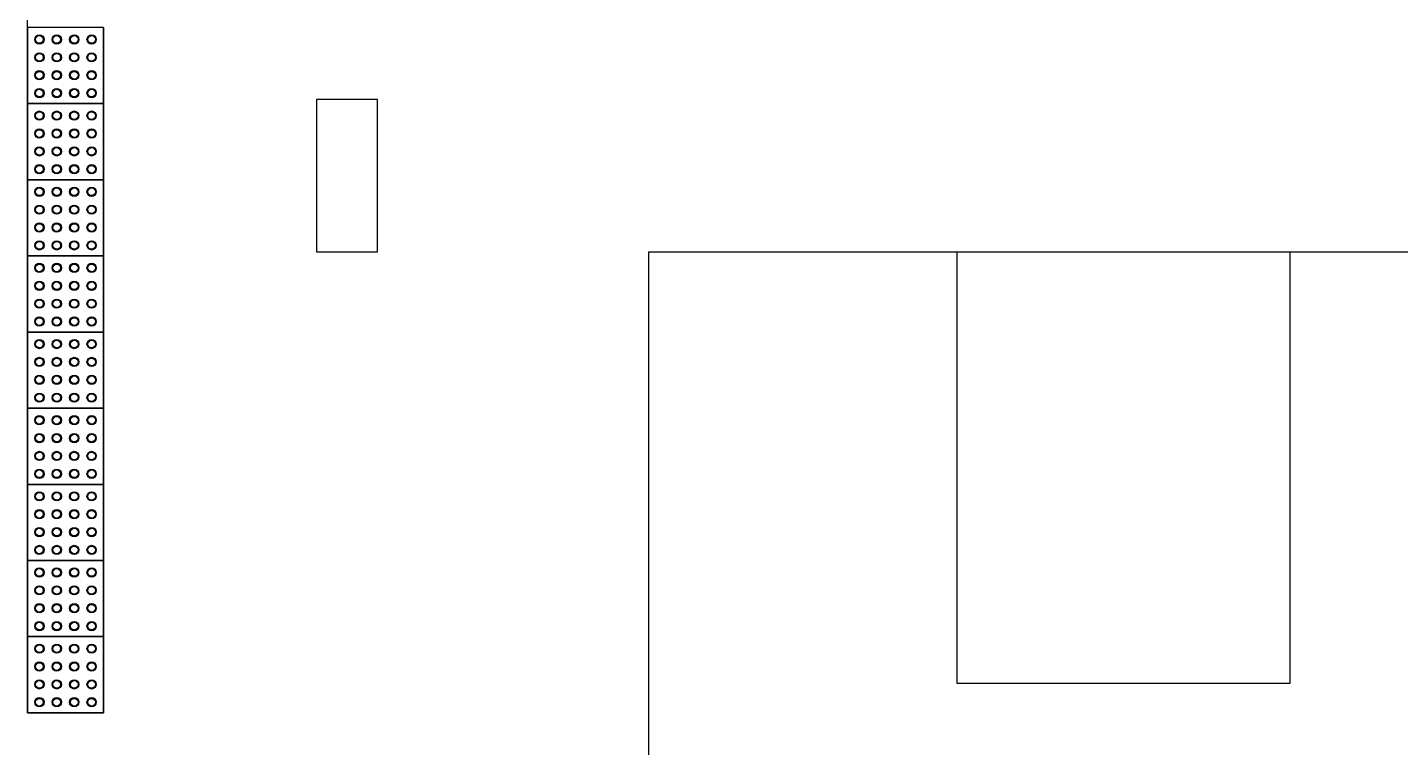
# Model space of a CAD drawing. Header units: metres. Extents: x 341 to 459, y 1341 to 1425.
# Drawn here: x 409.028 to 413.54, y 1371.717 to 1374.081 of the extents above; entities that cross this region are included whole.
import ezdxf

# ---------------------------------------------------------------- set-up
doc = ezdxf.new("R2010")
doc.units = ezdxf.units.M
for name, color, linetype in [('BASE DE CONCRETO', 251, 'Continuous'), ('Itens de detalhe', 7, 'Continuous'), ('Notas de texto-1', 7, 'Continuous')]:
    doc.layers.add(name, color=color, linetype=linetype)

# ---------------------------------------------------------------- blocks, each defined once
blk = doc.blocks.new('piso tatil')
at = {"layer": 'Itens de detalhe', "color": 252, "true_color": 0x939598}
for p, q in [((-102.7862, 24.4471), (-102.7862, 24.6971)), ((-102.7862, 24.4471), (-102.7862, 24.1971)), ((-102.7862, 24.1971), (-102.7862, 24.4471)), ((-102.5362, 24.4471), (-102.7862, 24.4471)), ((-102.5362, 24.1971), (-102.5362, 24.4471)), ((-102.5362, 24.4471), (-102.5362, 24.1971)), ((-102.7862, 24.1971), (-102.7862, 23.9471)), ((-102.7862, 23.9471), (-102.7862, 24.1971)), ((-102.7862, 24.1971), (-102.5362, 24.1971)), ((-102.5362, 24.1971), (-102.7862, 24.1971)), ((-102.5362, 23.9471), (-102.5362, 24.1971)), ((-102.5362, 24.1971), (-102.5362, 23.9471)), ((-102.7862, 23.9471), (-102.7862, 23.6971)), ((-102.7862, 23.6971), (-102.7862, 23.9471)), ((-102.7862, 23.9471), (-102.5362, 23.9471)), ((-102.5362, 23.9471), (-102.7862, 23.9471)), ((-102.5362, 23.6971), (-102.5362, 23.9471)), ((-102.5362, 23.9471), (-102.5362, 23.6971)), ((-102.7862, 23.6971), (-102.7862, 23.4471)), ((-102.7862, 23.4471), (-102.7862, 23.6971)), ((-102.7862, 23.6971), (-102.5362, 23.6971)), ((-102.5362, 23.6971), (-102.7862, 23.6971)), ((-102.5362, 23.4471), (-102.5362, 23.6971)), ((-102.5362, 23.6971), (-102.5362, 23.4471)), ((-102.7862, 23.4471), (-102.7862, 23.1971)), ((-102.7862, 23.1971), (-102.7862, 23.4471)), ((-102.7862, 23.4471), (-102.5362, 23.4471)), ((-102.5362, 23.4471), (-102.7862, 23.4471)), ((-102.5362, 23.1971), (-102.5362, 23.4471)), ((-102.5362, 23.4471), (-102.5362, 23.1971)), ((-102.7862, 23.1971), (-102.7862, 22.9471)), ((-102.7862, 22.9471), (-102.7862, 23.1971)), ((-102.7862, 23.1971), (-102.5362, 23.1971)), ((-102.5362, 23.1971), (-102.7862, 23.1971)), ((-102.5362, 22.9471), (-102.5362, 23.1971)), ((-102.5362, 23.1971), (-102.5362, 22.9471)), ((-102.7862, 22.9471), (-102.7862, 22.6971)), ((-102.7862, 22.6971), (-102.7862, 22.9471)), ((-102.7862, 22.9471), (-102.5362, 22.9471)), ((-102.5362, 22.9471), (-102.7862, 22.9471)), ((-102.5362, 22.6971), (-102.5362, 22.9471)), ((-102.5362, 22.9471), (-102.5362, 22.6971)), ((-102.7862, 22.6971), (-102.7862, 22.4471)), ((-102.7862, 22.4471), (-102.7862, 22.6971)), ((-102.7862, 22.6971), (-102.5362, 22.6971)), ((-102.5362, 22.6971), (-102.7862, 22.6971)), ((-102.5362, 22.4471), (-102.5362, 22.6971)), ((-102.5362, 22.6971), (-102.5362, 22.4471)), ((-102.7862, 22.4471), (-102.7862, 22.1971)), ((-102.7862, 22.1971), (-102.7862, 22.4471)), ((-102.7862, 22.4471), (-102.5362, 22.4471)), ((-102.5362, 22.4471), (-102.7862, 22.4471)), ((-102.5362, 22.1971), (-102.5362, 22.4471)), ((-102.5362, 22.4471), (-102.5362, 22.1971)), ((-102.7862, 22.1971), (-102.5362, 22.1971)), ((-102.5362, 22.1971), (-102.7862, 22.1971))]:
    blk.add_line(p, q, dxfattribs=at)
for centre, radius in [((-102.7469, 24.4077), 0.0152), ((-102.7469, 24.4077), 0.0126), ((-102.6899, 24.4077), 0.0152), ((-102.6899, 24.4077), 0.0126), ((-102.6324, 24.4077), 0.0152), ((-102.6324, 24.4077), 0.0126), ((-102.5754, 24.4077), 0.0152), ((-102.5754, 24.4077), 0.0126), ((-102.7469, 24.349), 0.0152), ((-102.7469, 24.349), 0.0126), ((-102.6899, 24.349), 0.0152), ((-102.6899, 24.349), 0.0126), ((-102.6324, 24.349), 0.0152), ((-102.6324, 24.349), 0.0126), ((-102.5754, 24.349), 0.0152), ((-102.5754, 24.349), 0.0126), ((-102.7469, 24.2903), 0.0152), ((-102.7469, 24.2903), 0.0126), ((-102.6899, 24.2903), 0.0152), ((-102.6899, 24.2903), 0.0126), ((-102.6324, 24.2903), 0.0152), ((-102.6324, 24.2903), 0.0126), ((-102.5754, 24.2903), 0.0152), ((-102.5754, 24.2903), 0.0126), ((-102.7469, 24.2317), 0.0152), ((-102.7469, 24.2317), 0.0126), ((-102.6899, 24.2317), 0.0152), ((-102.6899, 24.2317), 0.0126), ((-102.6324, 24.2317), 0.0152), ((-102.6324, 24.2317), 0.0126), ((-102.5754, 24.2317), 0.0152), ((-102.5754, 24.2317), 0.0126), ((-102.7469, 24.1577), 0.0152), ((-102.7469, 24.1577), 0.0126), ((-102.6899, 24.1577), 0.0152), ((-102.6899, 24.1577), 0.0126), ((-102.6324, 24.1577), 0.0152), ((-102.6324, 24.1577), 0.0126), ((-102.5754, 24.1577), 0.0152), ((-102.5754, 24.1577), 0.0126), ((-102.7469, 24.099), 0.0152), ((-102.7469, 24.099), 0.0126), ((-102.6899, 24.099), 0.0152), ((-102.6899, 24.099), 0.0126), ((-102.6324, 24.099), 0.0152), ((-102.6324, 24.099), 0.0126), ((-102.5754, 24.099), 0.0152), ((-102.5754, 24.099), 0.0126), ((-102.7469, 24.0403), 0.0152), ((-102.7469, 24.0403), 0.0126), ((-102.6899, 24.0403), 0.0152), ((-102.6899, 24.0403), 0.0126), ((-102.6324, 24.0403), 0.0152), ((-102.6324, 24.0403), 0.0126), ((-102.5754, 24.0403), 0.0152), ((-102.5754, 24.0403), 0.0126), ((-102.7469, 23.9817), 0.0152), ((-102.7469, 23.9817), 0.0126), ((-102.6899, 23.9817), 0.0152), ((-102.6899, 23.9817), 0.0126), ((-102.6324, 23.9817), 0.0152), ((-102.6324, 23.9817), 0.0126), ((-102.5754, 23.9817), 0.0152), ((-102.5754, 23.9817), 0.0126), ((-102.7469, 23.9077), 0.0152), ((-102.7469, 23.9077), 0.0126), ((-102.6899, 23.9077), 0.0152), ((-102.6899, 23.9077), 0.0126), ((-102.6324, 23.9077), 0.0152), ((-102.6324, 23.9077), 0.0126), ((-102.5754, 23.9077), 0.0152), ((-102.5754, 23.9077), 0.0126), ((-102.7469, 23.849), 0.0152), ((-102.7469, 23.849), 0.0126), ((-102.6899, 23.849), 0.0152), ((-102.6899, 23.849), 0.0126), ((-102.6324, 23.849), 0.0152), ((-102.6324, 23.849), 0.0126), ((-102.5754, 23.849), 0.0152), ((-102.5754, 23.849), 0.0126), ((-102.7469, 23.7903), 0.0152), ((-102.7469, 23.7903), 0.0126), ((-102.6899, 23.7903), 0.0152), ((-102.6899, 23.7903), 0.0126), ((-102.6324, 23.7903), 0.0152), ((-102.6324, 23.7903), 0.0126), ((-102.5754, 23.7903), 0.0152), ((-102.5754, 23.7903), 0.0126), ((-102.7469, 23.7317), 0.0152), ((-102.7469, 23.7317), 0.0126), ((-102.6899, 23.7317), 0.0152), ((-102.6899, 23.7317), 0.0126), ((-102.6324, 23.7317), 0.0152), ((-102.6324, 23.7317), 0.0126), ((-102.5754, 23.7317), 0.0152), ((-102.5754, 23.7317), 0.0126), ((-102.7469, 23.6577), 0.0152), ((-102.7469, 23.6577), 0.0126), ((-102.6899, 23.6577), 0.0152), ((-102.6899, 23.6577), 0.0126), ((-102.6324, 23.6577), 0.0152), ((-102.6324, 23.6577), 0.0126), ((-102.5754, 23.6577), 0.0152), ((-102.5754, 23.6577), 0.0126), ((-102.7469, 23.599), 0.0152), ((-102.7469, 23.599), 0.0126), ((-102.6899, 23.599), 0.0152), ((-102.6899, 23.599), 0.0126), ((-102.6324, 23.599), 0.0152), ((-102.6324, 23.599), 0.0126), ((-102.5754, 23.599), 0.0152), ((-102.5754, 23.599), 0.0126), ((-102.7469, 23.5403), 0.0152), ((-102.7469, 23.5403), 0.0126), ((-102.6899, 23.5403), 0.0152), ((-102.6899, 23.5403), 0.0126), ((-102.6324, 23.5403), 0.0152), ((-102.6324, 23.5403), 0.0126), ((-102.5754, 23.5403), 0.0152), ((-102.5754, 23.5403), 0.0126), ((-102.7469, 23.4817), 0.0152), ((-102.7469, 23.4817), 0.0126), ((-102.6899, 23.4817), 0.0152), ((-102.6899, 23.4817), 0.0126), ((-102.6324, 23.4817), 0.0152), ((-102.6324, 23.4817), 0.0126), ((-102.5754, 23.4817), 0.0152), ((-102.5754, 23.4817), 0.0126), ((-102.7469, 23.4077), 0.0152), ((-102.7469, 23.4077), 0.0126), ((-102.6899, 23.4077), 0.0152), ((-102.6899, 23.4077), 0.0126), ((-102.6324, 23.4077), 0.0152), ((-102.6324, 23.4077), 0.0126), ((-102.5754, 23.4077), 0.0152), ((-102.5754, 23.4077), 0.0126), ((-102.7469, 23.349), 0.0152), ((-102.7469, 23.349), 0.0126), ((-102.6899, 23.349), 0.0152), ((-102.6899, 23.349), 0.0126), ((-102.6324, 23.349), 0.0152), ((-102.6324, 23.349), 0.0126), ((-102.5754, 23.349), 0.0152), ((-102.5754, 23.349), 0.0126), ((-102.7469, 23.2903), 0.0152), ((-102.7469, 23.2903), 0.0126), ((-102.6899, 23.2903), 0.0152), ((-102.6899, 23.2903), 0.0126), ((-102.6324, 23.2903), 0.0152), ((-102.6324, 23.2903), 0.0126), ((-102.5754, 23.2903), 0.0152), ((-102.5754, 23.2903), 0.0126), ((-102.7469, 23.2317), 0.0152), ((-102.7469, 23.2317), 0.0126), ((-102.6899, 23.2317), 0.0152), ((-102.6899, 23.2317), 0.0126), ((-102.6324, 23.2317), 0.0152), ((-102.6324, 23.2317), 0.0126), ((-102.5754, 23.2317), 0.0152), ((-102.5754, 23.2317), 0.0126), ((-102.7469, 23.1577), 0.0152), ((-102.7469, 23.1577), 0.0126), ((-102.6899, 23.1577), 0.0152), ((-102.6899, 23.1577), 0.0126), ((-102.6324, 23.1577), 0.0152), ((-102.6324, 23.1577), 0.0126), ((-102.5754, 23.1577), 0.0152), ((-102.5754, 23.1577), 0.0126), ((-102.7469, 23.099), 0.0152), ((-102.7469, 23.099), 0.0126), ((-102.6899, 23.099), 0.0152), ((-102.6899, 23.099), 0.0126), ((-102.6324, 23.099), 0.0152), ((-102.6324, 23.099), 0.0126), ((-102.5754, 23.099), 0.0152), ((-102.5754, 23.099), 0.0126), ((-102.7469, 23.0403), 0.0152), ((-102.7469, 23.0403), 0.0126), ((-102.6899, 23.0403), 0.0152), ((-102.6899, 23.0403), 0.0126), ((-102.6324, 23.0403), 0.0152), ((-102.6324, 23.0403), 0.0126), ((-102.5754, 23.0403), 0.0152), ((-102.5754, 23.0403), 0.0126), ((-102.7469, 22.9817), 0.0152), ((-102.7469, 22.9817), 0.0126), ((-102.6899, 22.9817), 0.0152), ((-102.6899, 22.9817), 0.0126), ((-102.6324, 22.9817), 0.0152), ((-102.6324, 22.9817), 0.0126), ((-102.5754, 22.9817), 0.0152), ((-102.5754, 22.9817), 0.0126), ((-102.7469, 22.9077), 0.0152), ((-102.6899, 22.9077), 0.0152), ((-102.6324, 22.9077), 0.0152), ((-102.5754, 22.9077), 0.0152), ((-102.7469, 22.9077), 0.0126), ((-102.6899, 22.9077), 0.0126), ((-102.6324, 22.9077), 0.0126), ((-102.5754, 22.9077), 0.0126), ((-102.7469, 22.849), 0.0152), ((-102.7469, 22.849), 0.0126), ((-102.6899, 22.849), 0.0152), ((-102.6899, 22.849), 0.0126), ((-102.6324, 22.849), 0.0152), ((-102.6324, 22.849), 0.0126), ((-102.5754, 22.849), 0.0152), ((-102.5754, 22.849), 0.0126), ((-102.7469, 22.7903), 0.0152), ((-102.7469, 22.7903), 0.0126), ((-102.6899, 22.7903), 0.0152), ((-102.6899, 22.7903), 0.0126), ((-102.6324, 22.7903), 0.0152), ((-102.6324, 22.7903), 0.0126), ((-102.5754, 22.7903), 0.0152), ((-102.5754, 22.7903), 0.0126), ((-102.7469, 22.7317), 0.0152), ((-102.7469, 22.7317), 0.0126), ((-102.6899, 22.7317), 0.0152), ((-102.6899, 22.7317), 0.0126), ((-102.6324, 22.7317), 0.0152), ((-102.6324, 22.7317), 0.0126), ((-102.5754, 22.7317), 0.0152), ((-102.5754, 22.7317), 0.0126), ((-102.7469, 22.6577), 0.0152), ((-102.7469, 22.6577), 0.0126), ((-102.6899, 22.6577), 0.0152), ((-102.6899, 22.6577), 0.0126), ((-102.6324, 22.6577), 0.0152), ((-102.6324, 22.6577), 0.0126), ((-102.5754, 22.6577), 0.0152), ((-102.5754, 22.6577), 0.0126), ((-102.7469, 22.599), 0.0152), ((-102.7469, 22.599), 0.0126), ((-102.6899, 22.599), 0.0152), ((-102.6899, 22.599), 0.0126), ((-102.6324, 22.599), 0.0152), ((-102.6324, 22.599), 0.0126), ((-102.5754, 22.599), 0.0152), ((-102.5754, 22.599), 0.0126), ((-102.7469, 22.5403), 0.0152), ((-102.7469, 22.5403), 0.0126), ((-102.6899, 22.5403), 0.0152), ((-102.6899, 22.5403), 0.0126), ((-102.6324, 22.5403), 0.0152), ((-102.6324, 22.5403), 0.0126), ((-102.5754, 22.5403), 0.0152), ((-102.5754, 22.5403), 0.0126), ((-102.7469, 22.4817), 0.0152), ((-102.7469, 22.4817), 0.0126), ((-102.6899, 22.4817), 0.0152), ((-102.6899, 22.4817), 0.0126), ((-102.6324, 22.4817), 0.0152), ((-102.6324, 22.4817), 0.0126), ((-102.5754, 22.4817), 0.0152), ((-102.5754, 22.4817), 0.0126), ((-102.7469, 22.4077), 0.0152), ((-102.7469, 22.4077), 0.0126), ((-102.6899, 22.4077), 0.0152), ((-102.6899, 22.4077), 0.0126), ((-102.6324, 22.4077), 0.0152), ((-102.6324, 22.4077), 0.0126), ((-102.5754, 22.4077), 0.0152), ((-102.5754, 22.4077), 0.0126), ((-102.7469, 22.349), 0.0152), ((-102.7469, 22.349), 0.0126), ((-102.6899, 22.349), 0.0152), ((-102.6899, 22.349), 0.0126), ((-102.6324, 22.349), 0.0152), ((-102.6324, 22.349), 0.0126), ((-102.5754, 22.349), 0.0152), ((-102.5754, 22.349), 0.0126), ((-102.7469, 22.2903), 0.0152), ((-102.7469, 22.2903), 0.0126), ((-102.6899, 22.2903), 0.0152), ((-102.6899, 22.2903), 0.0126), ((-102.6324, 22.2903), 0.0152), ((-102.6324, 22.2903), 0.0126), ((-102.5754, 22.2903), 0.0152), ((-102.5754, 22.2903), 0.0126), ((-102.7469, 22.2317), 0.0152), ((-102.7469, 22.2317), 0.0126), ((-102.6899, 22.2317), 0.0152), ((-102.6899, 22.2317), 0.0126), ((-102.6324, 22.2317), 0.0152), ((-102.6324, 22.2317), 0.0126), ((-102.5754, 22.2317), 0.0152), ((-102.5754, 22.2317), 0.0126)]:
    blk.add_circle(centre, radius, dxfattribs=at)

msp = doc.modelspace()

# ---------------------------------------------------------------- linework, layer by layer
at = {"layer": 'BASE DE CONCRETO', "color": 252, "true_color": 0x939598}
for p, q in [((411.069, 1373.345), (414.0824, 1373.345)), ((411.069, 1366.3311), (411.069, 1373.345)), ((412.081, 1373.345), (412.081, 1371.9287)), ((413.1767, 1371.9287), (413.1767, 1373.345)), ((412.081, 1371.9287), (413.1767, 1371.9287))]:
    msp.add_line(p, q, dxfattribs=at)
at = {"layer": 'Notas de texto-1', "color": 252, "true_color": 0x939598}
msp.add_lwpolyline([(410.1776, 1373.345), (410.1776, 1373.845), (409.9776, 1373.845), (409.9776, 1373.345)], close=True, dxfattribs=at)

# ---------------------------------------------------------------- block references
msp.add_blockref('piso tatil', (511.8138, 1349.634), dxfattribs=at)

doc.saveas('drawing.dxf')
